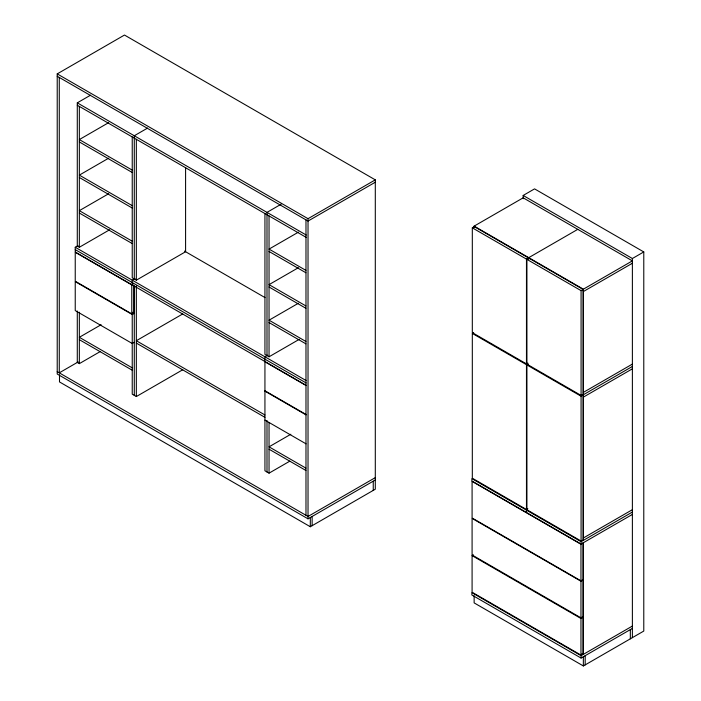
<?xml version="1.0" encoding="UTF-8"?>
<svg xmlns="http://www.w3.org/2000/svg" width="701" height="701" viewBox="0 0 701 701"><rect width="100%" height="100%" fill="white"/><g stroke="black" fill="none" stroke-linecap="round" stroke-linejoin="round"><path stroke-width="1.05" d="M375.298 480.001L375.298 179.859L124.48 35.05L57.219 73.885L57.219 374.036L308.028 518.836L375.298 480.001L375.298 489.219L310.315 526.74L59.497 381.931L59.497 374.763M109.645 229.762L79.336 247.26L77.285 246.077L77.285 102.845L90.543 95.187M108.699 122.622L79.336 139.578L132.235 170.115M147.543 128.099L134.285 135.757L134.285 278.989M108.699 158.163L79.336 175.119L132.235 205.656M108.699 193.713L79.336 210.659L132.235 241.205M306.057 385.261L75.235 252.001L75.235 247.26L78.03 245.648M135.03 278.551L132.235 280.172L132.235 284.913M132.235 136.94L132.235 277.798L136.336 280.172L185.59 251.738L185.59 167.653M133.83 285.868L133.83 312.69L131.779 313.873L75.235 281.224L75.235 252.264L131.779 284.913L133.146 284.124M281.197 204.166L266.993 212.377L266.993 355.6M101.119 324.729L79.336 337.304L132.235 367.85M134.285 342.307L132.235 343.49L75.235 310.578L75.235 281.618L132.235 314.53L134.285 313.347L132.419 312.269M57.219 73.885L308.028 218.694L375.298 179.859M375.298 182.225L308.028 221.06L57.219 76.251M298.407 232.154L269.044 249.1L305.881 270.367M78.214 361.909L59.27 372.844L59.27 77.443M77.285 311.007L77.285 362.452L79.336 363.635L100.173 351.604M182.751 313.934L136.336 340.73L264.934 414.974M298.407 267.694L269.044 284.641L305.881 305.916M132.235 314.53L132.235 394.172L136.336 396.547L182.751 369.751M298.407 303.235L269.044 320.191L305.881 341.457M523.165 198.733L523.165 195.456L534.565 188.876L643.781 251.931L643.781 631.066L583.355 665.95L474.139 602.895L474.139 595.727M474.139 226.125L523.165 197.822L632.381 260.877L583.355 289.189L474.139 226.125L474.139 227.711M472.316 227.843L474.367 226.651L528.519 257.915L526.469 259.107L472.316 227.843L472.316 332.625L526.469 363.889L527.835 363.1M267.738 355.17L264.934 356.783L264.934 470.792L269.044 473.157L289.881 461.127M264.934 213.56L264.934 354.417L269.044 356.783L299.353 339.284M577.773 229.35L528.747 257.653L528.747 259.239M526.924 259.37L528.975 258.178L583.127 289.452L583.127 394.234L581.076 395.425L526.924 364.152L526.924 259.37L581.076 290.635L583.127 289.452M290.827 434.252L269.044 446.835L305.881 468.102M527.835 508.698L526.469 509.496L472.316 478.222L472.316 333.422L473.683 332.625M523.165 195.456L632.381 258.511L643.781 251.931M583.355 291.555L632.381 263.252M472.316 333.422L526.469 364.686L527.835 363.889M526.924 364.949L581.076 396.214L583.127 395.022L583.127 539.831L581.076 541.023L526.924 509.758L526.924 364.949L528.291 364.152M375.298 477.635L308.028 516.471L57.219 371.661M583.355 392.394L632.381 364.091M583.355 394.759L632.381 366.457M583.355 397.134L632.381 368.831M472.088 555.63L580.963 618.492L583.013 617.309L583.013 653.902L580.963 655.093L472.088 592.231L472.088 555.63L473.455 554.841M583.355 537.991L632.381 509.688M632.381 514.429L581.076 544.046L471.861 480.991L471.861 478.625L581.076 541.68L632.381 512.054M580.963 544.248L583.013 543.056L583.013 579.657L580.963 580.84L472.088 517.986L472.088 481.385L580.963 544.248L580.963 580.84M580.963 581.234L583.013 580.051L583.013 616.652L580.963 617.835L472.088 554.973L472.088 518.381L580.963 581.234L580.963 617.835M632.381 628.429L581.076 658.055L471.861 594.991L471.861 592.625L581.076 655.68L632.381 626.063M77.285 102.845L306.241 235.037M77.285 105.22L306.241 237.402M79.336 141.944L132.235 172.49M269.044 251.475L305.881 272.742M79.336 177.484L132.235 208.031M269.044 287.016L305.881 308.282M184.486 251.098L265.057 297.618M79.336 213.034L132.235 243.571M269.044 322.556L305.881 343.832M75.235 247.26L306.057 380.529M75.235 249.626L306.057 382.895M264.934 361.786L306.057 385.524M264.934 390.746L306.057 414.493M264.934 391.149L306.057 414.887M136.336 343.096L264.934 417.34M264.934 420.109L306.057 443.847M79.336 339.678L132.235 370.216M269.044 449.201L305.881 470.467M581.988 653.577L583.355 654.366L583.355 542.732M632.381 258.511L632.381 637.647M630.33 629.621L630.33 638.83M585.186 655.68L585.186 664.898M583.355 289.189L583.355 540.366M583.355 656.732L583.355 665.95M581.076 290.635L581.076 395.425M581.076 396.214L581.076 541.023M581.076 541.68L581.076 544.046M581.076 655.68L581.076 658.055M580.963 618.492L580.963 655.093M526.469 259.107L526.469 363.889M526.469 364.686L526.469 509.496M526.469 510.153L526.469 512.519M373.247 481.193L373.247 490.402M312.138 516.471L312.138 525.689M310.315 517.522L310.315 526.74M308.028 218.694L308.028 518.836M305.978 219.877L305.978 515.288M269.044 215.926L269.044 356.783M269.044 422.817L269.044 473.157M266.993 420.539L266.993 471.975M136.336 139.315L136.336 280.172M136.336 286.008L136.336 396.547M134.285 285.912L134.285 395.355M131.779 284.913L131.779 313.873M79.336 106.403L79.336 247.26M79.336 312.19L79.336 363.635"/></g></svg>
